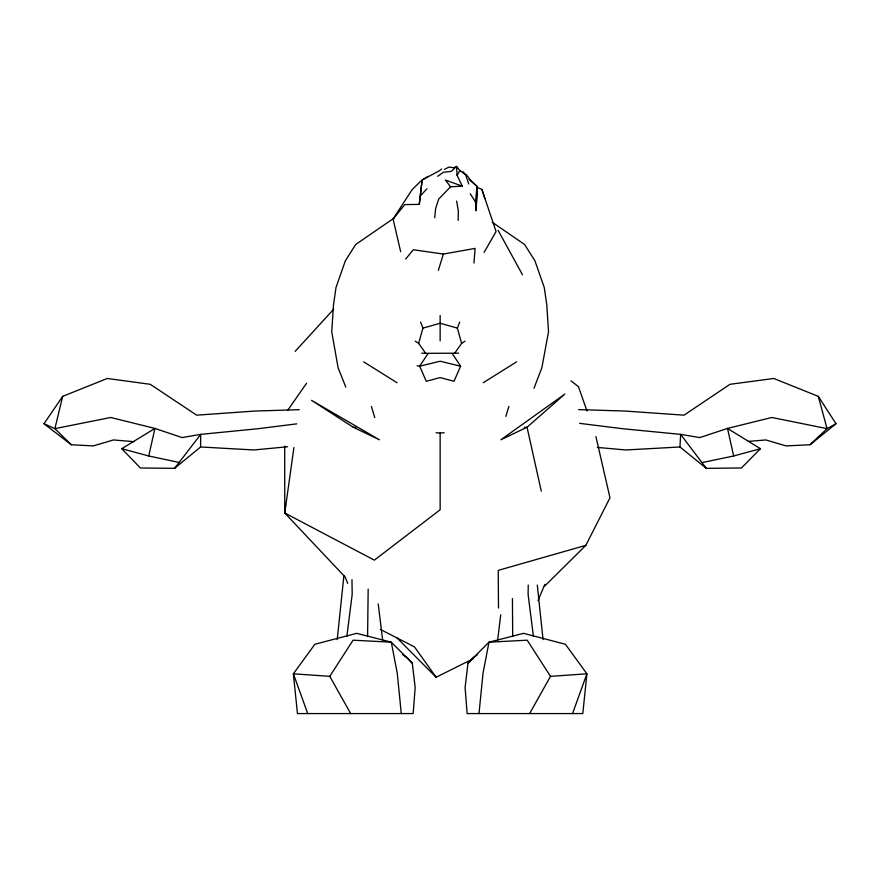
<?xml version="1.0" encoding="UTF-8"?>
<svg xmlns="http://www.w3.org/2000/svg" width="880" height="880" viewBox="0 0 880 880"><rect width="100%" height="100%" fill="white"/><g stroke="black" fill="none" stroke-linecap="round" stroke-linejoin="round"><path stroke-width="1.32" d="M436.062 432.751L440.143 433.015L440.143 509.762L374.352 560.153L284.746 512.996L284.702 446.061M174.603 468.347L200.695 434.379L182.116 437.58L154.924 428.428L121.759 448.701L140.415 467.984L174.603 468.347L200.596 446.974L200.695 434.379L258.038 428.714L296.769 423.852M367.587 636.559L368.17 589.094M528.231 585.057L528.11 594.473L533.445 636.559M458.139 220.44L458.359 211.145L456.654 201.08M706.299 468.347L680.647 434.379L699.853 437.58L727.496 428.428L760.441 448.701L741.466 467.984L706.299 468.347L679.954 446.974L680.647 434.379L622.589 428.714L579.601 423.357M473.979 263.032L475.09 248.413L443.366 254.056L413.325 249.766L405.647 259.05M400.664 251.691L393.074 219.01L404.778 204.589L419.276 204.391L422.125 180.015L428.12 176.352M343.904 575.641L337.227 639.595M419.276 204.391L422.125 180.015L439.274 170.786M434.72 217.778L435.622 208.56L438.724 199.045L450.56 186.791L462.264 186.164L457.072 175.285L456.555 166.43L453.915 167.739L448.921 167.09L444.532 169.334M469.018 179.377L477.015 186.263L477.4 194.557L475.816 210.826L475.508 201.905L477.015 186.263L471.383 181.269L466.477 174.768M478.995 713.57L483.021 673.233L488.983 642.18L523.633 633.336L565.411 644.259L586.905 673.805L582.813 713.57L467.115 713.57L465.102 687.456L468.006 663.19L473.165 657.679L477.543 654.665M347.688 583.385L345.136 577.027L284.746 512.996L285.582 504.889M497.596 640.442L500.742 614.757M346.83 636.559L352.176 594.473L351.978 579.678M284.746 512.996L293.92 447.513M179.608 462.561L148.753 455.983L154.924 428.428L110.704 417.472L54.879 428.648L44 423.731L62.667 396.363L107.294 378.466L150.26 384.307L196.658 415.173L254.793 411.048L299.266 409.684M62.667 396.363L54.879 428.648L71.302 444.752L93.302 445.907L113.421 439.956L133.98 441.661M458.568 353.188L425.656 353.32L418.66 343.387L422.917 328.119L420.563 322.025M505.868 416.383L508.882 406.395M438.35 270.336L443.366 254.056M572.55 713.57L586.905 673.805L550.506 676.346L529.628 713.57M534.006 388.256L541.849 367.785L548.526 331.859L546.81 305.129L544.269 287.507L534.919 260.788L524.612 244.508L492.36 222.332M454.619 353.32L461.626 343.387L457.358 328.119L459.712 322.025M537.966 600.666L544.852 584.331M452.397 353.793L460.614 366.212L453.992 381.304L440.143 377.586L426.283 381.304L419.661 366.212L417.109 365.772M544.39 586.388L585.838 545.347L609.983 497.794L595.914 436.579M484.055 252.45L496.067 231.561L481.888 189.387L476.982 187.308M457.072 175.285L459.888 170.588L456.555 166.43L451.374 171.369L443.652 172.194L437.679 176.286M307.725 713.57L293.37 673.805L329.78 676.346L353.078 640.189L391.292 642.18L412.28 663.19L415.173 687.456L413.16 713.57L297.462 713.57L293.37 673.805L314.864 644.259L356.653 633.336L391.292 642.18L397.254 673.233L401.28 713.57M393.074 219.01L412.071 189.706L420.739 181.17M427.878 353.793L419.661 366.212L440.143 361.24L460.614 366.212M287.815 410.157L306.581 383.229M295.163 351.351L333.718 309.177M420.607 195.668L426.91 188.804M468.006 663.19L488.983 642.18L527.197 640.189L550.506 676.346M748.319 441.397L765.831 439.956L786.049 445.907L810.018 444.752L827.046 428.648L836 423.731L818.301 396.363L773.773 378.466L729.982 384.307L684.024 415.173L625.185 411.048L578.611 409.618M810.018 444.752L836 423.731M440.066 170.181L441.639 168.993M394.592 217.745L355.674 244.508L345.356 260.788L336.006 287.507L333.465 305.129L331.749 331.859L338.107 367.785L345.796 387.112M461.626 343.387L465.058 341.154M483.252 382.723L516.604 361.845M397.045 637.956L436.106 677.237L473.308 658.713M585.838 545.347L498.245 570.372L498.498 608.036M422.917 328.119L440.143 323.257L457.358 328.119M702.262 462.561L733.667 455.983L760.441 448.701M287.639 446.754L253.935 449.977L200.596 446.974M440.143 433.015L444.213 432.751M524.326 427.405L527.043 427.229L564.872 394.053L500.874 439.78L527.043 427.229L541.277 491.161M679.954 446.974L625.867 449.977L597.399 447.425M421.707 353.188L425.656 353.32M353.232 427.229L379.412 439.78L311.542 400.356L353.232 427.229L355.949 427.405M121.759 448.701L148.753 455.983M462.264 186.164L445.401 180.037L450.56 186.791M380.358 629.42L414.491 646.91L436.106 677.237M363.671 361.845L397.023 382.723M415.217 341.154L418.66 343.387M402.732 654.665L407.11 657.679L412.28 663.19M459.888 170.588L465.696 174.812L468.721 183.975M44 423.731L71.302 444.752M570.999 380.809L578.501 386.738L586.982 411.015M463.045 171.721L465.696 174.812M470.184 193.721L475.508 201.905M329.78 676.346L350.658 713.57M498.058 230.241L522.489 274.747M481.888 189.387L484.902 198.583M371.393 406.395L374.792 417.626M818.301 396.363L827.046 428.648L771.793 417.472L727.496 428.428L733.667 455.983M378.213 603.944L382.679 640.442M543.048 639.595L537.295 585.057M512.424 598.554L512.699 636.559M440.143 315.491L440.143 340.846"/></g></svg>
